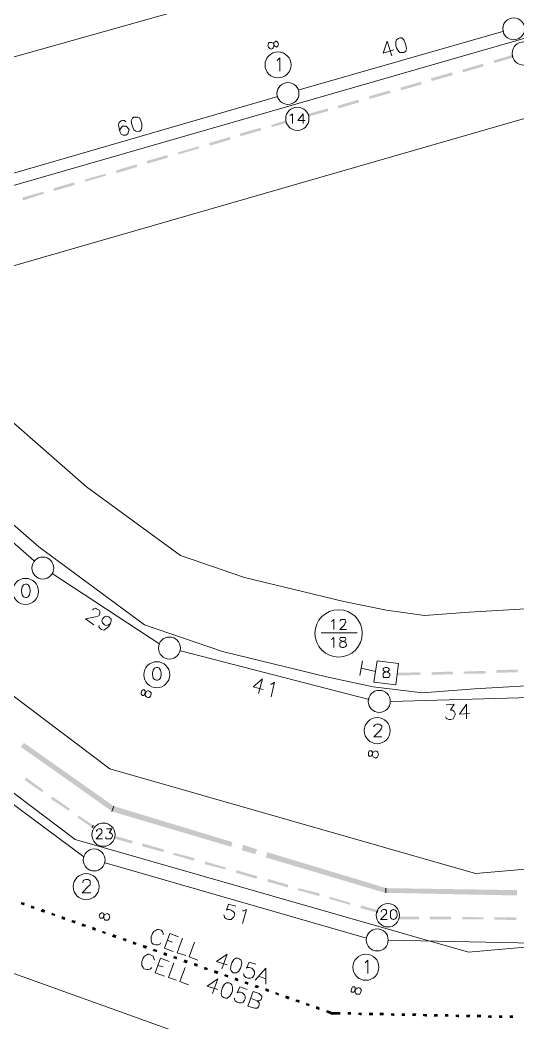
# Model space of a CAD drawing. Header units: millimetres. Extents: x -5 to 817, y 96 to 1062.
# Drawn here: x 250.6 to 312.2, y 592.4 to 716.4 of the extents above; entities that cross this region are included whole.
import ezdxf

# ---------------------------------------------------------------- set-up
doc = ezdxf.new("R2010")
doc.units = ezdxf.units.MM
for name, color, linetype, true_color in [('PDF_AERIAL', 8, 'Continuous', 0x808080), ('PDF_FEED', 11, 'Continuous', 0xff7f7f), ('PDF_HCOUNT', 8, 'Continuous', 0x808080), ('PDF_NODEBOUNDARY', 8, 'Continuous', 0x808080), ('PDF_POLENUMBER', 8, 'Continuous', 0x808080), ('PDF_RDBKGRD', 8, 'Continuous', 0x808080), ('PDF_STRAND', 8, 'Continuous', 0x808080), ('PDF_TRUNK', 12, 'Continuous', 0xb80000)]:
    doc.layers.add(name, color=color, linetype=linetype, true_color=true_color)

msp = doc.modelspace()

# ---------------------------------------------------------------- linework, layer by layer
at = {"layer": 'PDF_AERIAL', "lineweight": 9}
for points in [[(285.16, 707.83), (310.48, 715.09)], [(296.62, 712.04), (296.05, 713.85), (295.55, 712.37), (296.87, 712.78)], [(246.08, 696.45), (282.53, 707.01)], [(263.73, 703.87), (263.56, 704.04), (263.32, 704.04), (263.15, 703.96), (262.9, 703.79), (262.82, 703.54), (262.9, 703.05), (262.99, 702.64), (263.15, 702.31), (263.4, 702.22), (263.65, 702.22), (263.73, 702.22), (263.97, 702.39), (264.06, 702.64), (264.14, 702.88), (264.06, 702.97), (263.89, 703.21), (263.73, 703.3), (263.4, 703.3), (263.32, 703.3), (263.15, 703.13), (262.99, 702.88), (262.99, 702.64)], [(252.35, 649.54), (233.14, 666.36)], [(267.93, 639.23), (254.58, 647.97)], [(259.61, 643.44), (259.61, 643.52), (259.77, 643.6), (259.94, 643.69), (260.1, 643.6), (260.43, 643.44), (260.51, 643.27), (260.51, 643.11), (260.51, 642.94), (260.43, 642.78), (260.26, 642.7), (259.94, 642.61), (258.7, 642.37), (259.77, 641.63)], [(261.83, 641.79), (261.58, 641.63), (261.34, 641.54), (261.09, 641.63), (261.01, 641.71), (260.84, 641.87), (260.76, 642.12), (260.84, 642.37), (260.92, 642.45), (261.09, 642.61), (261.34, 642.7), (261.67, 642.61), (261.67, 642.53), (261.91, 642.37), (261.91, 642.12), (261.83, 641.79), (261.58, 641.38), (261.25, 641.13), (261.01, 640.97), (260.68, 641.05), (260.59, 641.13), (260.35, 641.38), (260.43, 641.54)], [(293.82, 632.39), (270.49, 638.41)], [(280.13, 633.13), (280.63, 634.95), (279.48, 633.96), (280.71, 633.63)], [(281.62, 634.29), (281.78, 634.29), (282.11, 634.54), (281.7, 632.72)], [(258.53, 612.93), (233.39, 631.57)], [(316.66, 632.72), (296.54, 632.14)], [(303.38, 631.73), (304.37, 631.81), (303.88, 631.07), (304.13, 631.07), (304.29, 630.99), (304.37, 630.91), (304.46, 630.66), (304.46, 630.5), (304.37, 630.25), (304.21, 630), (303.96, 629.92), (303.71, 629.92), (303.47, 630), (303.38, 630.08), (303.3, 630.25)], [(305.86, 630), (305.86, 631.81), (305.03, 630.58), (306.27, 630.66)], [(293.49, 602.88), (261.17, 612.19)], [(277.33, 606.83), (276.42, 607.08), (276.18, 606.34), (276.26, 606.42), (276.51, 606.42), (276.75, 606.34), (277, 606.17), (277.17, 606.01), (277.17, 605.68), (277.08, 605.51), (276.92, 605.35), (276.75, 605.18), (276.42, 605.18), (276.18, 605.27), (275.93, 605.43), (275.93, 605.51), (275.85, 605.76)], [(278.16, 606.26), (278.32, 606.26), (278.65, 606.42), (278.16, 604.69)], [(332.32, 601.89), (296.21, 602.63)]]:
    msp.add_lwpolyline(points, dxfattribs=at)
for points in [[(297.45, 714.18), (297.2, 714.01), (297.12, 713.77), (297.12, 713.27), (297.2, 713.03), (297.45, 712.61), (297.61, 712.45), (297.94, 712.45), (298.11, 712.45), (298.36, 712.61), (298.44, 712.94), (298.36, 713.35), (298.27, 713.6), (298.11, 714.01), (297.86, 714.26), (297.61, 714.26)], [(264.72, 704.45), (264.55, 704.29), (264.39, 703.96), (264.47, 703.54), (264.55, 703.3), (264.72, 702.88), (264.96, 702.72), (265.29, 702.64), (265.46, 702.72), (265.62, 702.88), (265.71, 703.21), (265.71, 703.63), (265.62, 703.87), (265.46, 704.29), (265.21, 704.45), (264.88, 704.45)]]:
    msp.add_lwpolyline(points, close=True, dxfattribs=at)
at = {"layer": 'PDF_FEED', "lineweight": 0}
for points in [[(311.55, 712.12), (311.63, 711.79)], [(283.52, 704.04), (283.6, 703.71)], [(259.69, 616.81), (259.52, 616.56)], [(294.89, 606.34), (294.81, 606.01)]]:
    msp.add_lwpolyline(points, dxfattribs=at)
at = {"layer": 'PDF_FEED', "lineweight": 20}
for points in [[(311.55, 711.95), (311.55, 711.95)], [(284.59, 705.69), (284.59, 705.69)], [(286.4, 704.7), (286.4, 704.7)], [(283.6, 703.87), (283.6, 703.87)], [(285.41, 702.88), (285.41, 702.88)], [(287.88, 640.64), (292.34, 640.64)], [(293, 637.17), (292.67, 635.36)], [(296.13, 637.01), (296.13, 637.01)], [(294.65, 635.85), (292.83, 636.27)], [(294.65, 635.85), (294.65, 635.85)], [(297.28, 635.52), (297.28, 635.52)], [(295.8, 634.37), (295.8, 634.37)], [(261.42, 617.14), (261.42, 617.14)], [(259.61, 616.15), (259.61, 616.15)], [(260.59, 614.34), (260.59, 614.34)], [(262.41, 615.32), (262.41, 615.32)], [(296.62, 607.16), (296.62, 607.16)], [(294.81, 606.17), (294.81, 606.17)], [(295.8, 604.36), (295.8, 604.36)], [(297.61, 605.35), (297.61, 605.35)]]:
    msp.add_lwpolyline(points, dxfattribs=at)
at = {"layer": 'PDF_FEED', "color": 7, "lineweight": 9}
for points in [[(284.01, 704.7), (284.17, 704.7), (284.34, 704.86), (284.34, 703.63)], [(285.66, 703.63), (285.66, 704.86), (285, 704.04), (285.91, 704.04)], [(289.12, 642.04), (289.29, 642.12), (289.45, 642.29), (289.45, 641.05)], [(290.19, 642.04), (290.28, 642.2), (290.36, 642.29), (290.44, 642.29), (290.69, 642.29), (290.85, 642.29), (290.85, 642.2), (290.94, 642.04), (290.94, 641.96), (290.85, 641.87), (290.77, 641.63), (290.19, 641.05), (291.02, 641.05)], [(289.12, 639.81), (289.29, 639.89), (289.45, 640.06), (289.45, 638.82)], [(260.1, 616.07), (260.1, 616.15), (260.18, 616.23), (260.18, 616.31), (260.35, 616.4), (260.59, 616.4), (260.68, 616.31), (260.76, 616.23), (260.76, 616.15), (260.76, 615.98), (260.76, 615.9), (260.59, 615.74), (260.02, 615.16), (260.84, 615.16)], [(261.34, 616.4), (262, 616.4), (261.67, 615.9), (261.83, 615.9), (261.91, 615.82), (262, 615.82), (262.08, 615.57), (262.08, 615.49), (262, 615.32), (261.83, 615.16), (261.67, 615.16), (261.5, 615.16), (261.34, 615.16), (261.25, 615.24), (261.25, 615.41)], [(295.31, 606.09), (295.31, 606.17), (295.39, 606.34), (295.55, 606.42), (295.8, 606.42), (295.88, 606.34), (295.96, 606.34), (295.96, 606.17), (295.96, 606.09), (295.96, 605.93), (295.8, 605.76), (295.22, 605.18), (296.05, 605.18)]]:
    msp.add_lwpolyline(points, dxfattribs=at)
for points in [[(290.44, 640.06), (290.28, 640.06), (290.19, 639.89), (290.19, 639.81), (290.28, 639.65), (290.44, 639.65), (290.61, 639.56), (290.85, 639.48), (290.94, 639.4), (291.02, 639.23), (291.02, 639.07), (290.94, 638.99), (290.85, 638.9), (290.69, 638.82), (290.44, 638.82), (290.28, 638.9), (290.19, 638.99), (290.19, 639.07), (290.19, 639.23), (290.19, 639.4), (290.36, 639.48), (290.52, 639.56), (290.77, 639.65), (290.85, 639.65), (290.94, 639.81), (290.94, 639.89), (290.85, 640.06), (290.69, 640.06)], [(295.8, 636.35), (295.63, 636.27), (295.55, 636.18), (295.55, 636.02), (295.63, 635.94), (295.8, 635.85), (296.05, 635.77), (296.21, 635.77), (296.29, 635.61), (296.38, 635.52), (296.38, 635.36), (296.29, 635.19), (296.21, 635.11), (296.05, 635.11), (295.8, 635.11), (295.63, 635.11), (295.55, 635.19), (295.55, 635.36), (295.55, 635.52), (295.55, 635.61), (295.72, 635.77), (295.88, 635.77), (296.13, 635.85), (296.21, 635.94), (296.29, 636.02), (296.29, 636.18), (296.21, 636.27), (296.05, 636.35)], [(296.79, 606.42), (296.62, 606.34), (296.46, 606.17), (296.46, 605.84), (296.46, 605.68), (296.46, 605.43), (296.62, 605.27), (296.79, 605.18), (296.87, 605.18), (297.04, 605.27), (297.2, 605.43), (297.28, 605.68), (297.28, 605.84), (297.2, 606.17), (297.04, 606.34), (296.87, 606.42)]]:
    msp.add_lwpolyline(points, close=True, dxfattribs=at)
at = {"layer": 'PDF_FEED', "lineweight": 20}
msp.add_lwpolyline([(294.81, 637.17), (294.4, 634.54), (297.12, 634.21), (297.45, 636.84)], close=True, dxfattribs=at)
for centre, radius in [((312.97, 712.31), 1.44), ((284.94, 704.23), 1.44), ((290.05, 640.57), 2.93), ((260.94, 615.67), 1.44), ((296.15, 605.7), 1.44)]:
    msp.add_circle(centre, radius, dxfattribs=at)
at = {"layer": 'PDF_FEED', "transparency": 33554559}
for points in [[(305.36, 710.3), (305.45, 709.97), (307.92, 711.05)], [(305.45, 709.97), (307.92, 711.05), (308, 710.72)], [(309.24, 711.46), (309.32, 711.13), (311.55, 712.12)], [(309.32, 711.13), (311.55, 712.12), (311.63, 711.79)], [(301.49, 709.23), (301.57, 708.9), (304.04, 709.97)], [(301.57, 708.9), (304.04, 709.97), (304.21, 709.64)], [(297.7, 708.08), (297.78, 707.75), (300.25, 708.82)], [(297.78, 707.75), (300.25, 708.82), (300.33, 708.49)], [(293.82, 707.01), (293.9, 706.68), (296.38, 707.75)], [(293.9, 706.68), (296.38, 707.75), (296.46, 707.42)], [(289.95, 705.85), (290.03, 705.52), (292.5, 706.59)], [(290.03, 705.52), (292.5, 706.59), (292.58, 706.26)], [(286.32, 704.86), (286.4, 704.53), (288.71, 705.52)], [(286.4, 704.53), (288.71, 705.52), (288.79, 705.19)], [(281.7, 703.46), (281.78, 703.21), (283.52, 704.04)], [(281.78, 703.21), (283.52, 704.04), (283.6, 703.71)], [(277.83, 702.39), (277.91, 702.06), (280.38, 703.13)], [(277.91, 702.06), (280.38, 703.13), (280.46, 702.8)], [(274.03, 701.24), (274.12, 700.91), (276.59, 701.98)], [(274.12, 700.91), (276.59, 701.98), (276.67, 701.65)], [(266.28, 699.01), (266.37, 698.68), (268.84, 699.75)], [(266.37, 698.68), (268.84, 699.75), (268.92, 699.42)], [(270.16, 700.08), (270.24, 699.83), (272.71, 700.82)], [(270.24, 699.83), (272.71, 700.82), (272.8, 700.58)], [(262.49, 697.85), (262.57, 697.52), (265.05, 698.6)], [(262.57, 697.52), (265.05, 698.6), (265.13, 698.27)], [(258.62, 696.7), (258.7, 696.45), (261.17, 697.44)], [(258.7, 696.45), (261.17, 697.44), (261.25, 697.2)], [(254.74, 695.63), (254.82, 695.3), (257.3, 696.37)], [(254.82, 695.3), (257.3, 696.37), (257.38, 696.04)], [(250.87, 694.47), (251.03, 694.14), (253.5, 695.22)], [(251.03, 694.14), (253.5, 695.22), (253.59, 694.97)], [(297.28, 635.69), (297.28, 635.36), (300.17, 635.77)], [(297.28, 635.36), (300.17, 635.77), (300.17, 635.44)], [(301.57, 635.77), (301.57, 635.44), (304.21, 635.85)], [(301.57, 635.44), (304.21, 635.85), (304.21, 635.52)], [(305.53, 635.85), (305.53, 635.61), (308.25, 635.94)], [(305.53, 635.61), (308.25, 635.94), (308.25, 635.61)], [(309.57, 636.02), (309.57, 635.69), (312.21, 636.1)], [(309.57, 635.69), (312.21, 636.1), (312.21, 635.77)], [(251.36, 622.75), (251.2, 622.42), (253.5, 621.18)], [(251.2, 622.42), (253.5, 621.18), (253.34, 620.93)], [(254.66, 620.35), (254.41, 620.11), (256.8, 618.87)], [(254.41, 620.11), (256.8, 618.87), (256.64, 618.62)], [(257.87, 618.05), (257.71, 617.8), (259.69, 616.81)], [(257.71, 617.8), (259.69, 616.81), (259.52, 616.56)], [(262.49, 615.49), (262.41, 615.16), (264.55, 614.91)], [(262.41, 615.16), (264.55, 614.91), (264.47, 614.58)], [(265.79, 614.58), (265.71, 614.25), (268.43, 613.84)], [(265.71, 614.25), (268.43, 613.84), (268.34, 613.51)], [(269.66, 613.43), (269.58, 613.18), (272.22, 612.77)], [(269.58, 613.18), (272.22, 612.77), (272.14, 612.44)], [(273.54, 612.36), (273.46, 612.03), (276.09, 611.61)], [(273.46, 612.03), (276.09, 611.61), (276.01, 611.37)], [(277.41, 611.28), (277.33, 610.96), (279.97, 610.54)], [(277.33, 610.96), (279.97, 610.54), (279.89, 610.21)], [(281.29, 610.21), (281.21, 609.88), (283.84, 609.47)], [(281.21, 609.88), (283.84, 609.47), (283.76, 609.14)], [(285.08, 609.06), (285, 608.81), (287.72, 608.4)], [(285, 608.81), (287.72, 608.4), (287.64, 608.07)], [(288.96, 607.99), (288.87, 607.74), (291.51, 607.24)], [(288.87, 607.74), (291.51, 607.24), (291.43, 607)], [(292.83, 606.92), (292.75, 606.59), (294.89, 606.34)], [(292.75, 606.59), (294.89, 606.34), (294.81, 606.01)], [(297.61, 605.51), (297.61, 605.18), (300, 605.51)], [(297.61, 605.18), (300, 605.51), (300, 605.18)], [(301.32, 605.51), (301.32, 605.18), (303.96, 605.51)], [(301.32, 605.18), (303.96, 605.51), (303.96, 605.18)], [(305.36, 605.51), (305.36, 605.18), (308, 605.43)], [(305.36, 605.18), (308, 605.43), (308, 605.18)], [(309.32, 605.43), (309.32, 605.18), (312.04, 605.43)], [(309.32, 605.18), (312.04, 605.43), (312.04, 605.1)]]:
    msp.add_solid(points, dxfattribs=at)
at = {"layer": 'PDF_HCOUNT', "lineweight": 9}
for points in [[(282.44, 711.46), (282.53, 711.54), (282.77, 711.79), (282.77, 710.14)], [(294.4, 629.01), (294.4, 629.09), (294.48, 629.18), (294.56, 629.26), (294.73, 629.34), (295.06, 629.34), (295.22, 629.26), (295.31, 629.18), (295.39, 629.09), (295.39, 628.93), (295.31, 628.76), (295.14, 628.52), (294.4, 627.77), (295.39, 627.77)], [(258.37, 609.72), (258.37, 609.8), (258.45, 609.97), (258.53, 610.05), (258.7, 610.13), (259.03, 610.13), (259.19, 610.05), (259.28, 609.97), (259.28, 609.8), (259.28, 609.64), (259.28, 609.47), (259.11, 609.31), (258.29, 608.48), (259.36, 608.48)], [(293.33, 599.82), (293.41, 599.91), (293.66, 600.15), (293.66, 598.51)]]:
    msp.add_lwpolyline(points, dxfattribs=at)
for points in [[(251.28, 646.65), (251.03, 646.57), (250.87, 646.33), (250.78, 645.91), (250.78, 645.75), (250.87, 645.34), (251.03, 645.09), (251.28, 645.01), (251.44, 645.01), (251.61, 645.09), (251.77, 645.34), (251.86, 645.75), (251.86, 645.91), (251.77, 646.33), (251.61, 646.57), (251.44, 646.65)], [(267.52, 636.35), (267.27, 636.27), (267.11, 636.02), (267.03, 635.69), (267.03, 635.44), (267.11, 635.03), (267.27, 634.86), (267.52, 634.78), (267.69, 634.78), (267.85, 634.86), (268.01, 635.03), (268.1, 635.44), (268.1, 635.69), (268.01, 636.02), (267.85, 636.27), (267.69, 636.35)]]:
    msp.add_lwpolyline(points, close=True, dxfattribs=at)
for centre in [(282.55, 710.9), (251.3, 645.77), (267.54, 635.46), (294.83, 628.54), (258.8, 609.24), (293.43, 599.27)]:
    msp.add_circle(centre, 1.61, dxfattribs=at)
at = {"layer": 'PDF_NODEBOUNDARY', "lineweight": 9}
for points in [[(268.34, 603.29), (268.34, 603.45), (268.26, 603.7), (268.1, 603.86), (267.77, 603.95), (267.6, 603.95), (267.36, 603.78), (267.19, 603.7), (267.03, 603.45), (266.86, 603.04), (266.86, 602.71), (266.86, 602.55), (266.94, 602.3), (267.11, 602.13), (267.44, 602.05), (267.69, 602.05), (267.93, 602.13), (268.01, 602.3)], [(269.58, 601.23), (268.51, 601.64), (269.17, 603.45), (270.24, 603.04)], [(268.84, 602.63), (269.5, 602.38)], [(270.74, 602.88), (270.08, 601.06), (271.15, 600.73)], [(272.22, 602.38), (271.56, 600.57), (272.63, 600.15)], [(267.27, 600.15), (267.19, 600.4), (267.11, 600.65), (266.94, 600.73), (266.61, 600.9), (266.45, 600.9), (266.2, 600.73), (266.04, 600.65), (265.87, 600.4), (265.71, 599.99), (265.71, 599.66), (265.71, 599.49), (265.87, 599.25), (265.95, 599.08), (266.37, 599), (266.53, 599), (266.78, 599.08), (266.94, 599.25)], [(275.6, 599.08), (276.26, 600.9), (274.94, 599.99), (276.26, 599.58)], [(268.51, 598.18), (267.36, 598.59), (268.01, 600.4), (269.09, 599.99)], [(267.69, 599.49), (268.34, 599.33)], [(269.66, 599.82), (269, 598.01), (269.99, 597.68)], [(271.07, 599.25), (270.41, 597.52), (271.48, 597.1)], [(279.8, 599.66), (278.98, 599.91), (278.65, 599.17), (278.73, 599.25), (278.98, 599.25), (279.31, 599.17), (279.48, 599), (279.64, 598.75), (279.64, 598.42), (279.56, 598.26), (279.39, 598.01), (279.15, 597.93), (278.82, 597.93), (278.57, 598.01), (278.32, 598.26), (278.32, 598.34), (278.32, 598.51)], [(279.72, 597.68), (281.04, 599.17), (281.04, 597.19)], [(280.13, 598.18), (281.04, 597.85)], [(274.45, 596.03), (275.11, 597.85), (273.79, 596.94), (275.11, 596.53)], [(278.73, 596.53), (277.83, 596.86), (277.5, 596.11), (277.58, 596.2), (277.91, 596.2), (278.16, 596.11), (278.4, 595.87), (278.49, 595.7), (278.49, 595.37), (278.4, 595.21), (278.24, 594.96), (277.99, 594.88), (277.74, 594.88), (277.5, 594.96), (277.25, 595.13), (277.17, 595.29), (277.17, 595.45)], [(279.97, 595.13), (280.13, 594.96), (280.22, 594.88), (280.22, 594.63), (280.13, 594.38), (279.97, 594.22), (279.89, 594.22), (279.64, 594.22), (278.82, 594.47), (279.48, 596.28), (280.22, 596.03), (280.46, 595.78), (280.55, 595.7), (280.55, 595.54), (280.46, 595.29), (280.38, 595.21), (280.22, 595.13), (279.97, 595.13), (279.15, 595.45)]]:
    msp.add_lwpolyline(points, dxfattribs=at)
for points in [[(277.58, 600.4), (277.33, 600.4), (277.08, 600.24), (276.84, 599.82), (276.75, 599.58), (276.67, 599.08), (276.75, 598.84), (277, 598.59), (277.17, 598.59), (277.41, 598.59), (277.66, 598.75), (277.91, 599.17), (277.99, 599.41), (278.07, 599.82), (277.99, 600.15), (277.74, 600.32)], [(276.51, 597.35), (276.18, 597.35), (275.93, 597.19), (275.68, 596.77), (275.6, 596.53), (275.52, 596.03), (275.6, 595.7), (275.85, 595.54), (276.01, 595.45), (276.26, 595.45), (276.59, 595.7), (276.84, 596.11), (276.92, 596.36), (276.92, 596.77), (276.84, 597.1), (276.67, 597.27)]]:
    msp.add_lwpolyline(points, close=True, dxfattribs=at)
at = {"layer": 'PDF_NODEBOUNDARY', "lineweight": 0}
msp.add_lwpolyline([(289.29, 593.72), (289.2, 593.39)], dxfattribs=at)
at = {"layer": 'PDF_NODEBOUNDARY', "transparency": 33554559}
for points in [[(250.78, 607.33), (250.7, 607.08), (251.2, 607.24)], [(250.7, 607.08), (251.2, 607.24), (251.11, 606.92)], [(252.02, 606.92), (251.94, 606.59), (252.43, 606.75)], [(251.94, 606.59), (252.43, 606.75), (252.35, 606.5)], [(253.34, 606.5), (253.17, 606.17), (253.75, 606.34)], [(253.17, 606.17), (253.75, 606.34), (253.59, 606.01)], [(254.58, 606.01), (254.49, 605.76), (254.99, 605.84)], [(254.49, 605.76), (254.99, 605.84), (254.91, 605.6)], [(255.81, 605.6), (255.73, 605.27), (256.22, 605.43)], [(255.73, 605.27), (256.22, 605.43), (256.14, 605.1)], [(257.05, 605.1), (256.97, 604.85), (257.54, 605.02)], [(256.97, 604.85), (257.54, 605.02), (257.38, 604.69)], [(258.37, 604.69), (258.2, 604.36), (258.78, 604.52)], [(258.2, 604.36), (258.78, 604.52), (258.7, 604.28)], [(259.61, 604.28), (259.52, 603.95), (260.02, 604.11)], [(259.52, 603.95), (260.02, 604.11), (259.94, 603.78)], [(260.84, 603.78), (260.76, 603.53), (261.25, 603.62)], [(260.76, 603.53), (261.25, 603.62), (261.17, 603.37)], [(262.16, 603.37), (262, 603.04), (262.57, 603.21)], [(262, 603.04), (262.57, 603.21), (262.41, 602.88)], [(263.4, 602.88), (263.32, 602.63), (263.81, 602.79)], [(263.32, 602.63), (263.81, 602.79), (263.73, 602.46)], [(264.63, 602.46), (264.55, 602.13), (265.05, 602.3)], [(264.55, 602.13), (265.05, 602.3), (264.96, 602.05)], [(265.87, 602.05), (265.79, 601.72), (266.37, 601.89)], [(265.79, 601.72), (266.37, 601.89), (266.2, 601.56)], [(267.19, 601.56), (267.03, 601.31), (267.6, 601.39)], [(267.03, 601.31), (267.6, 601.39), (267.52, 601.14)], [(268.43, 601.14), (268.34, 600.81), (268.84, 600.98)], [(268.34, 600.81), (268.84, 600.98), (268.76, 600.65)], [(269.66, 600.65), (269.58, 600.4), (270.08, 600.57)], [(269.58, 600.4), (270.08, 600.57), (269.99, 600.24)], [(270.98, 600.24), (270.82, 599.91), (271.4, 600.07)], [(270.82, 599.91), (271.4, 600.07), (271.23, 599.74)], [(272.22, 599.82), (272.14, 599.49), (272.63, 599.66)], [(272.14, 599.49), (272.63, 599.66), (272.55, 599.33)], [(273.46, 599.33), (273.37, 599), (273.87, 599.17)], [(273.37, 599), (273.87, 599.17), (273.79, 598.92)], [(274.69, 598.92), (274.61, 598.59), (275.19, 598.75)], [(274.61, 598.59), (275.19, 598.75), (275.02, 598.42)], [(276.01, 598.42), (275.85, 598.18), (276.42, 598.26)], [(275.85, 598.18), (276.42, 598.26), (276.34, 598.01)], [(277.25, 598.01), (277.17, 597.68), (277.66, 597.85)], [(277.17, 597.68), (277.66, 597.85), (277.58, 597.52)], [(278.49, 597.52), (278.4, 597.27), (278.9, 597.43)], [(278.4, 597.27), (278.9, 597.43), (278.82, 597.1)], [(279.8, 597.1), (279.64, 596.77), (280.22, 596.94)], [(279.64, 596.77), (280.22, 596.94), (280.05, 596.69)], [(281.04, 596.69), (280.96, 596.36), (281.45, 596.53)], [(280.96, 596.36), (281.45, 596.53), (281.37, 596.2)], [(282.28, 596.2), (282.2, 595.95), (282.69, 596.03)], [(282.2, 595.95), (282.69, 596.03), (282.61, 595.78)], [(283.52, 595.78), (283.43, 595.45), (284.01, 595.62)], [(283.43, 595.45), (284.01, 595.62), (283.84, 595.29)], [(284.83, 595.29), (284.67, 595.04), (285.25, 595.21)], [(284.67, 595.04), (285.25, 595.21), (285.16, 594.88)], [(286.07, 594.88), (285.99, 594.55), (286.48, 594.71)], [(285.99, 594.55), (286.48, 594.71), (286.4, 594.47)], [(287.31, 594.47), (287.23, 594.14), (287.72, 594.3)], [(287.23, 594.14), (287.72, 594.3), (287.64, 593.97)], [(288.63, 593.97), (288.46, 593.72), (289.29, 593.72)], [(288.46, 593.72), (289.29, 593.72), (289.2, 593.39)], [(289.29, 593.72), (289.29, 593.39), (290.28, 593.72)], [(289.29, 593.39), (290.28, 593.72), (290.28, 593.39)], [(291.18, 593.72), (291.18, 593.39), (291.59, 593.72)], [(291.18, 593.39), (291.59, 593.72), (291.59, 593.39)], [(292.5, 593.64), (292.5, 593.39), (292.91, 593.64)], [(292.5, 593.39), (292.91, 593.64), (292.91, 593.31)], [(293.82, 593.64), (293.82, 593.31), (294.32, 593.64)], [(293.82, 593.31), (294.32, 593.64), (294.32, 593.31)], [(295.14, 593.64), (295.14, 593.31), (295.63, 593.64)], [(295.14, 593.31), (295.63, 593.64), (295.63, 593.31)], [(296.54, 593.56), (296.54, 593.31), (296.95, 593.56)], [(296.54, 593.31), (296.95, 593.56), (296.95, 593.23)], [(297.86, 593.56), (297.86, 593.23), (298.27, 593.56)], [(297.86, 593.23), (298.27, 593.56), (298.27, 593.23)], [(299.18, 593.56), (299.18, 593.23), (299.67, 593.56)], [(299.18, 593.23), (299.67, 593.56), (299.59, 593.23)], [(300.5, 593.48), (300.5, 593.23), (300.99, 593.48)], [(300.5, 593.23), (300.99, 593.48), (300.99, 593.15)], [(301.9, 593.48), (301.82, 593.15), (302.31, 593.48)], [(301.82, 593.15), (302.31, 593.48), (302.31, 593.15)], [(303.22, 593.48), (303.22, 593.15), (303.63, 593.48)], [(303.22, 593.15), (303.63, 593.48), (303.63, 593.15)], [(304.54, 593.39), (304.54, 593.15), (304.95, 593.39)], [(304.54, 593.15), (304.95, 593.39), (304.95, 593.06)], [(305.86, 593.39), (305.86, 593.06), (306.35, 593.39)], [(305.86, 593.06), (306.35, 593.39), (306.27, 593.06)], [(307.18, 593.39), (307.18, 593.06), (307.67, 593.39)], [(307.18, 593.06), (307.67, 593.39), (307.67, 593.06)], [(308.58, 593.31), (308.5, 593.06), (308.99, 593.31)], [(308.5, 593.06), (308.99, 593.31), (308.99, 592.98)], [(309.9, 593.31), (309.9, 592.98), (310.31, 593.31)], [(309.9, 592.98), (310.31, 593.31), (310.31, 592.98)], [(311.22, 593.31), (311.22, 592.98), (311.63, 593.31)], [(311.22, 592.98), (311.63, 593.31), (311.63, 592.98)]]:
    msp.add_solid(points, dxfattribs=at)
at = {"layer": 'PDF_POLENUMBER', "lineweight": 9}
for points in [[(282.53, 713.68), (282.36, 713.85), (282.28, 713.85), (282.2, 713.77), (282.03, 713.68), (282.03, 713.6), (282.03, 713.35), (282.03, 713.19), (281.95, 713.03), (281.87, 712.94), (281.7, 712.86), (281.54, 712.94), (281.37, 713.11), (281.29, 713.35), (281.37, 713.52), (281.37, 713.6), (281.45, 713.68), (281.62, 713.68), (281.78, 713.68), (281.95, 713.6), (282.03, 713.44), (282.11, 713.27), (282.2, 713.19), (282.36, 713.11), (282.44, 713.19), (282.53, 713.27), (282.61, 713.44)], [(265.62, 633.22), (265.62, 633.05), (265.71, 632.97), (265.79, 632.89), (265.95, 632.89), (266.04, 633.05), (266.2, 633.22), (266.28, 633.38), (266.45, 633.46), (266.53, 633.46), (266.7, 633.38), (266.78, 633.3), (266.86, 633.22), (266.86, 633.05), (266.78, 632.8), (266.7, 632.72), (266.61, 632.64), (266.45, 632.64), (266.28, 632.72), (266.2, 632.8), (266.12, 632.89), (266.12, 633.13), (266.12, 633.38), (266.12, 633.46), (266.04, 633.55), (265.95, 633.63), (265.79, 633.55), (265.71, 633.46)], [(293.74, 625.63), (293.74, 625.47), (293.82, 625.38), (293.9, 625.38), (294.07, 625.38), (294.15, 625.55), (294.23, 625.71), (294.32, 625.88), (294.48, 625.96), (294.65, 626.04), (294.81, 625.96), (294.89, 625.88), (294.89, 625.8), (294.98, 625.63), (294.89, 625.38), (294.81, 625.22), (294.73, 625.22), (294.65, 625.14), (294.48, 625.22), (294.32, 625.3), (294.23, 625.47), (294.23, 625.63), (294.23, 625.88), (294.15, 625.96), (294.07, 626.04), (293.99, 626.04), (293.82, 626.04), (293.74, 625.88)], [(260.43, 605.6), (260.51, 605.43), (260.59, 605.35), (260.68, 605.35), (260.84, 605.35), (260.92, 605.43), (261.01, 605.68), (261.09, 605.76), (261.25, 605.84), (261.42, 605.93), (261.58, 605.84), (261.67, 605.76), (261.67, 605.68), (261.75, 605.51), (261.67, 605.27), (261.5, 605.1), (261.34, 605.1), (261.17, 605.1), (261.09, 605.18), (261.01, 605.35), (261.01, 605.51), (261.01, 605.76), (261.01, 605.93), (260.84, 606.01), (260.76, 606.01), (260.68, 606.01), (260.51, 605.84)], [(291.59, 596.44), (291.59, 596.28), (291.68, 596.2), (291.76, 596.2), (291.92, 596.2), (292.01, 596.28), (292.09, 596.53), (292.25, 596.61), (292.34, 596.69), (292.5, 596.77), (292.67, 596.69), (292.75, 596.61), (292.83, 596.53), (292.83, 596.36), (292.75, 596.11), (292.67, 595.95), (292.58, 595.95), (292.42, 595.95), (292.25, 595.95), (292.17, 596.03), (292.09, 596.2), (292.09, 596.36), (292.09, 596.61), (292.09, 596.77), (292.01, 596.86), (291.84, 596.86), (291.76, 596.86), (291.68, 596.69)]]:
    msp.add_lwpolyline(points, close=True, dxfattribs=at)
at = {"layer": 'PDF_RDBKGRD', "lineweight": 0}
msp.add_lwpolyline([(330.59, 719.29), (332.82, 719.87), (327.79, 733.8), (276.01, 719.29), (228.61, 705.93), (223.08, 704.7), (219.62, 703.13), (217.14, 701.4), (214.67, 698.68), (214.26, 697.85), (229.26, 684.66), (230.01, 685.32), (235.94, 690.52), (241.38, 693.24), (245.59, 694.8)], close=True, dxfattribs=at)
for points in [[(236.44, 678.31), (240.72, 674.52), (258.86, 658.69), (270.49, 650.2), (278.4, 647.48), (290.69, 644.51), (295.96, 643.44), (300.66, 642.78), (306.19, 643.19), (316, 643.77), (324.49, 644.84), (355, 647.15), (358.29, 648.06), (335.95, 710.88), (248.64, 685.73), (245.26, 684.5), (241.3, 682.52), (236.44, 678.23)], [(198.35, 676.01), (241.47, 639.07), (261.75, 623.82), (307.01, 610.87), (361.43, 615.57), (369.59, 617.39), (361.68, 639.07), (356.65, 637.75), (325.48, 635.36), (316.82, 634.29), (306.85, 633.71), (300.42, 633.22), (294.32, 633.96), (288.54, 635.19), (275.68, 638.33), (266.04, 641.63), (252.93, 651.27), (234.46, 667.35), (194.31, 702.72), (190.76, 709.15)], [(367.36, 607.24), (372.39, 608.48), (378.91, 593.31), (361.35, 588.94), (313.28, 585.31), (284.5, 586.06), (242.46, 601.14), (179.3, 654.9), (191.83, 669.08), (204.2, 658.44)], [(362.25, 606.09), (306.11, 601.14), (257.46, 615.08), (235.45, 631.65), (205.11, 657.7)]]:
    msp.add_lwpolyline(points, dxfattribs=at)
at = {"layer": 'PDF_STRAND', "lineweight": 9}
for points in [[(310.48, 715.09), (310.48, 715.09)], [(310.48, 715.09), (310.48, 715.09)], [(310.48, 715.09), (310.48, 715.09)], [(312.12, 714.1), (312.12, 714.1)], [(312.12, 714.1), (312.12, 714.1)], [(312.12, 714.1), (312.12, 714.1)], [(283.43, 708.74), (283.43, 708.74)], [(283.43, 708.74), (283.43, 708.74)], [(285.16, 707.83), (285.16, 707.83)], [(285.16, 707.83), (285.16, 707.83)], [(282.53, 707.01), (282.53, 707.01)], [(282.53, 707.01), (282.53, 707.01)], [(282.53, 707.01), (282.53, 707.01)], [(284.26, 706.1), (284.26, 706.1)], [(284.26, 706.1), (284.26, 706.1)], [(284.26, 706.1), (284.26, 706.1)], [(252.35, 649.54), (252.35, 649.54)], [(252.35, 649.54), (252.35, 649.54)], [(254.25, 649.87), (254.25, 649.87)], [(254.25, 649.87), (254.25, 649.87)], [(254.25, 649.87), (254.25, 649.87)], [(252.68, 647.64), (252.68, 647.64)], [(252.68, 647.64), (252.68, 647.64)], [(254.58, 647.97), (254.58, 647.97)], [(254.58, 647.97), (254.58, 647.97)], [(254.58, 647.97), (254.58, 647.97)], [(267.93, 639.23), (267.93, 639.23)], [(267.93, 639.23), (267.93, 639.23)], [(269.66, 640.14), (269.66, 640.14)], [(269.66, 640.14), (269.66, 640.14)], [(269.66, 640.14), (269.66, 640.14)], [(270.49, 638.41), (270.49, 638.41)], [(270.49, 638.41), (270.49, 638.41)], [(270.49, 638.41), (270.49, 638.41)], [(268.76, 637.5), (268.76, 637.5)], [(268.76, 637.5), (268.76, 637.5)], [(295.31, 633.63), (295.31, 633.63)], [(295.31, 633.63), (295.31, 633.63)], [(295.31, 633.63), (295.31, 633.63)], [(293.82, 632.39), (293.82, 632.39)], [(293.82, 632.39), (293.82, 632.39)], [(296.54, 632.14), (296.54, 632.14)], [(296.54, 632.14), (296.54, 632.14)], [(296.54, 632.14), (296.54, 632.14)], [(295.06, 630.91), (295.06, 630.91)], [(295.06, 630.91), (295.06, 630.91)], [(258.53, 612.93), (258.53, 612.93)], [(258.53, 612.93), (258.53, 612.93)], [(260.26, 613.92), (260.26, 613.92)], [(260.26, 613.92), (260.26, 613.92)], [(260.26, 613.92), (260.26, 613.92)], [(261.17, 612.19), (261.17, 612.19)], [(261.17, 612.19), (261.17, 612.19)], [(261.17, 612.19), (261.17, 612.19)], [(259.52, 611.28), (259.52, 611.28)], [(259.52, 611.28), (259.52, 611.28)], [(295.06, 604.11), (295.06, 604.11)], [(295.06, 604.11), (295.06, 604.11)], [(295.06, 604.11), (295.06, 604.11)], [(293.49, 602.88), (293.49, 602.88)], [(293.49, 602.88), (293.49, 602.88)], [(296.21, 602.63), (296.21, 602.63)], [(296.21, 602.63), (296.21, 602.63)], [(296.21, 602.63), (296.21, 602.63)], [(294.73, 601.39), (294.73, 601.39)], [(294.73, 601.39), (294.73, 601.39)]]:
    msp.add_lwpolyline(points, dxfattribs=at)
for centre in [(311.73, 715.36), (283.78, 707.36), (253.44, 648.65), (269.11, 638.76), (295.08, 632.16), (259.79, 612.54), (294.83, 602.65)]:
    msp.add_circle(centre, 1.36, dxfattribs=at)
at = {"layer": 'PDF_TRUNK', "lineweight": 0}
for points in [[(262, 618.54), (262.24, 619.2)], [(295.88, 608.48), (295.88, 609.06)]]:
    msp.add_lwpolyline(points, dxfattribs=at)
at = {"layer": 'PDF_TRUNK', "transparency": 33554559}
for points in [[(262.33, 619.12), (250.7, 626.54), (251.11, 627.03)], [(261.91, 618.62), (262.33, 619.12), (250.7, 626.54)], [(276.92, 614.75), (262, 618.54), (262.24, 619.2)], [(276.75, 614.17), (276.92, 614.75), (262, 618.54)], [(279.97, 613.84), (278.07, 613.76), (278.24, 614.42)], [(279.72, 613.26), (279.97, 613.84), (278.07, 613.76)], [(295.96, 609.06), (281.04, 612.85), (281.21, 613.51)], [(295.8, 608.48), (295.96, 609.06), (281.04, 612.85)], [(312.12, 608.81), (295.88, 608.48), (295.88, 609.06)], [(312.12, 608.15), (312.12, 608.81), (295.88, 608.48)]]:
    msp.add_solid(points, dxfattribs=at)

doc.saveas('drawing.dxf')
